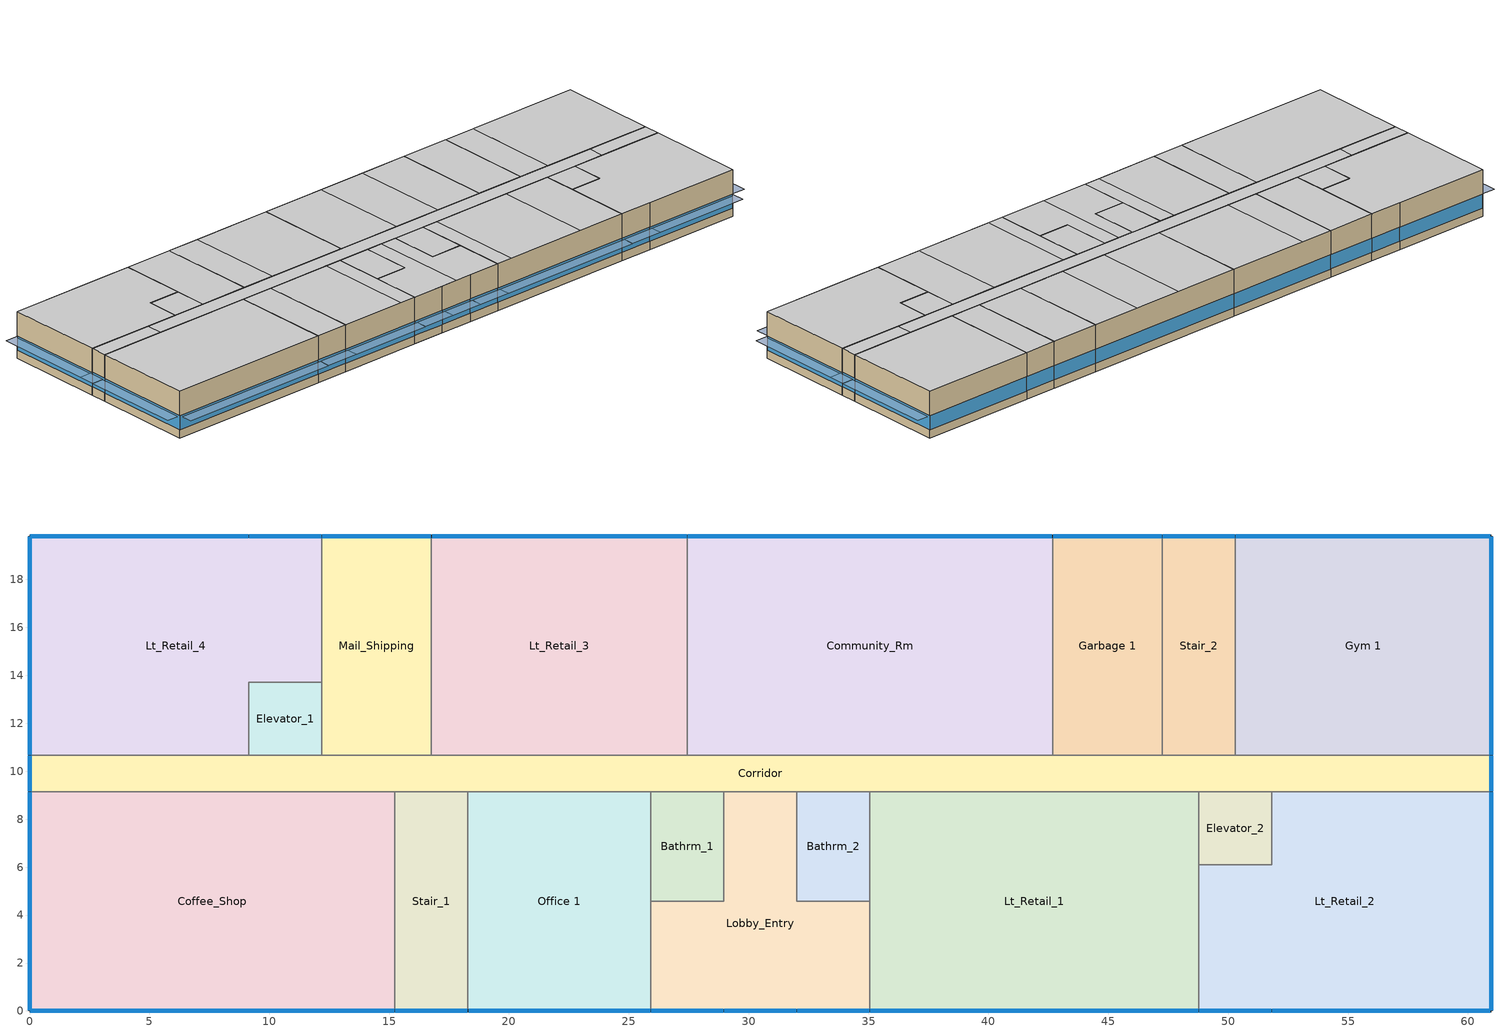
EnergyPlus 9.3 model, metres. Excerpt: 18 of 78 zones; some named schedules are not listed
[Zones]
Bathrm_1
 floor ground (Typical Insulated Carpeted 8in Slab Floor): 28.96,9.14 28.96,4.57 25.91,4.57 25.91,9.14 z0
 wall to Lobby_Entry (Typical Interior Wall): 25.91,4.57 28.96,4.57 28.96,9.14 z0:4.27
 wall to Office 1 (Typical Interior Wall): 25.91,9.14 25.91,4.57 z0:4.27
 wall to Corridor (Typical Interior Wall): 28.96,9.14 25.91,9.14 z0:4.27
 ceiling to 1_Bdrm_2_2 (Typical Interior Ceiling): 28.96,4.57 28.96,9.14 25.91,9.14 25.91,4.57 z4.27
Bathrm_2
 floor ground (Typical Insulated Carpeted 8in Slab Floor): 35.05,9.14 35.05,4.57 32,4.57 32,9.14 z0
 wall to Lt_Retail_1 (Typical Interior Wall): 35.05,4.57 35.05,9.14 z0:4.27
 wall to Lobby_Entry (Typical Interior Wall): 32,9.14 32,4.57 35.05,4.57 z0:4.27
 wall to Corridor (Typical Interior Wall): 35.05,9.14 32,9.14 z0:4.27
 ceiling to 1_Bdrm_3_2 (Typical Interior Ceiling): 35.05,4.57 35.05,9.14 32,9.14 32,4.57 z4.27
Coffee_Shop
 floor ground (Typical Insulated Carpeted 8in Slab Floor): 0,0 0,9.14 15.24,9.14 15.24,0 z0
 wall outside (Typical Insulated Wood Framed Exterior Wall R-34.48): 0,9.14 0,0 15.24,0 z0:4.27
 wall to Stair_1 (Typical Interior Wall): 15.24,0 15.24,9.14 z0:4.27
 wall to Corridor (Typical Interior Wall): 15.24,9.14 3.05,9.14 0,9.14 z0:4.27
 window (U 0.25 SHGC 0.24 Simple Glazing Window U-0.25 SHGC 0.24): 0.03,0 15.21,0 / 0,9.12 0,0.03 z0.76:2.05
 ceiling to 3_Bdrm_2_2 (Typical Interior Ceiling): 0,9.14 0,0 15.24,0 15.24,9.14 z4.27
Community_Rm
 floor ground (Typical Insulated Carpeted 8in Slab Floor): 42.67,19.81 42.67,10.67 27.43,10.67 27.43,19.81 z0
 wall outside (Typical Insulated Wood Framed Exterior Wall R-34.48): 42.67,19.81 27.43,19.81 z0:4.27
 wall to Garbage 1 (Typical Interior Wall): 42.67,10.67 42.67,19.81 z0:4.27
 wall to Corridor (Typical Interior Wall): 27.43,10.67 42.67,10.67 z0:4.27
 wall to Lt_Retail_3 (Typical Interior Wall): 27.43,19.81 27.43,10.67 z0:4.27
 window (U 0.25 SHGC 0.24 Simple Glazing Window U-0.25 SHGC 0.24): 42.65,19.81 27.46,19.81 z0.76:2.05
 ceiling to 0_Bdrm_3_2 (Typical Interior Ceiling): 42.67,10.67 42.67,19.81 38.1,19.81 38.1,10.67 z4.27
 ceiling to 0_Bdrm_4_2 (Typical Interior Ceiling): 38.1,10.67 38.1,19.81 33.53,19.81 33.53,10.67 z4.27
 ceiling to 1_Bdrm_6_2 (Typical Interior Ceiling): 33.53,10.67 33.53,19.81 27.43,19.81 27.43,10.67 z4.27
Corridor
 floor ground (Typical Insulated Carpeted 8in Slab Floor): 0,9.14 0,10.67 60.96,10.67 60.96,9.14 z0
 wall outside (Typical Insulated Wood Framed Exterior Wall R-34.48): 0,10.67 0,9.14 / 60.96,9.14 60.96,10.67 z0:4.27
 wall to Stair_1 (Typical Interior Wall): 15.24,9.14 18.29,9.14 z0:4.27
 wall to Lt_Retail_4 (Typical Interior Wall): 9.14,10.67 3.05,10.67 0,10.67 z0:4.27
 wall to Elevator_1 (Typical Interior Wall): 12.19,10.67 9.14,10.67 z0:4.27
 wall to Mail_Shipping (Typical Interior Wall): 16.76,10.67 12.19,10.67 z0:4.27
 wall to Lt_Retail_3 (Typical Interior Wall): 27.43,10.67 16.76,10.67 z0:4.27
 wall to Lt_Retail_2 (Typical Interior Wall): 51.82,9.14 57.91,9.14 60.96,9.14 z0:4.27
 wall to Garbage 1 (Typical Interior Wall): 47.24,10.67 42.67,10.67 z0:4.27
 wall to Stair_2 (Typical Interior Wall): 50.29,10.67 47.24,10.67 z0:4.27
 wall to Gym 1 (Typical Interior Wall): 60.96,10.67 57.91,10.67 50.29,10.67 z0:4.27
 wall to Elevator_2 (Typical Interior Wall): 48.77,9.14 51.82,9.14 z0:4.27
 wall to Lt_Retail_1 (Typical Interior Wall): 35.05,9.14 44.2,9.14 48.77,9.14 z0:4.27
 wall to Lobby_Entry (Typical Interior Wall): 28.96,9.14 32,9.14 z0:4.27
 wall to Office 1 (Typical Interior Wall): 18.29,9.14 25.91,9.14 z0:4.27
 window (U 0.25 SHGC 0.24 Simple Glazing Window U-0.25 SHGC 0.24): 0,10.64 0,9.17 / 60.96,9.17 60.96,10.64 z0.76:2.09
 ceiling to 2_Bdrm_2_2 (Typical Interior Ceiling): 6.1,9.14 6.1,10.67 0,10.67 0,9.14 z4.27
 ceiling to 2_Bdrm_3_2 (Typical Interior Ceiling): 60.96,9.14 60.96,10.67 54.86,10.67 54.86,9.14 z4.27
 ceiling to Corridor_2 (Typical Interior Ceiling): 54.86,9.14 54.86,10.67 6.1,10.67 6.1,9.14 z4.27
Elevator_1
 floor ground (Typical Insulated Carpeted 8in Slab Floor): 9.14,10.67 9.14,13.72 12.19,13.72 12.19,10.67 z0
 wall to Lt_Retail_4 (Typical Interior Wall): 12.19,13.72 9.14,13.72 9.14,10.67 z0:4.27
 wall to Mail_Shipping (Typical Interior Wall): 12.19,10.67 12.19,13.72 z0:4.27
 ceiling to Elevator_1_2 (Typical Interior Ceiling): 12.19,10.67 12.19,13.72 9.14,13.72 9.14,10.67 z4.27
Elevator_2
 floor ground (Typical Insulated Carpeted 8in Slab Floor): 48.77,6.1 48.77,9.14 51.82,9.14 51.82,6.1 z0
 wall to Lt_Retail_1 (Typical Interior Wall): 48.77,9.14 48.77,6.1 z0:4.27
 wall to Lt_Retail_2 (Typical Interior Wall): 48.77,6.1 51.82,6.1 51.82,9.14 z0:4.27
 ceiling to Elevator_2_2 (Typical Interior Ceiling): 51.82,6.1 51.82,9.14 48.77,9.14 48.77,6.1 z4.27
Garbage 1
 floor ground (Typical Insulated Carpeted 8in Slab Floor): 47.24,19.81 47.24,10.67 42.67,10.67 42.67,19.81 z0
 wall outside (Typical Insulated Wood Framed Exterior Wall R-34.48): 47.24,19.81 42.67,19.81 z0:4.27
 wall to Stair_2 (Typical Interior Wall): 47.24,10.67 47.24,19.81 z0:4.27
 window (U 0.25 SHGC 0.24 Simple Glazing Window U-0.25 SHGC 0.24): 47.22,19.81 42.7,19.81 z0.76:2.06
 ceiling to 0_Bdrm_2_2 (Typical Interior Ceiling): 42.67,19.81 42.67,10.67 47.24,10.67 47.24,19.81 z4.27
Gym 1
 floor ground (Typical Insulated Carpeted 8in Slab Floor): 50.29,10.67 50.29,19.81 60.96,19.81 60.96,10.67 z0
 wall outside (Typical Insulated Wood Framed Exterior Wall R-34.48): 60.96,10.67 60.96,19.81 50.29,19.81 z0:4.27
 wall to Stair_2 (Typical Interior Wall): 50.29,19.81 50.29,10.67 z0:4.27
 window (U 0.25 SHGC 0.24 Simple Glazing Window U-0.25 SHGC 0.24): 60.93,19.81 50.32,19.81 / 60.96,10.69 60.96,19.79 z0.76:2.05
 ceiling to 2_Bdrm_3_2 (Typical Interior Ceiling): 50.29,19.81 50.29,10.67 60.96,10.67 60.96,19.81 z4.27
Lobby_Entry
 floor ground (Typical Insulated Carpeted 8in Slab Floor): 25.91,0 25.91,4.57 28.96,4.57 28.96,9.14 32,9.14 32,4.57 35.05,4.57 35.05,0 z0
 wall outside (Typical Insulated Wood Framed Exterior Wall R-34.48): 25.91,0 28.96,0 32,0 35.05,0 z0:4.27
 wall to Office 1 (Typical Interior Wall): 25.91,4.57 25.91,0 z0:4.27
 wall to Lt_Retail_1 (Typical Interior Wall): 35.05,0 35.05,4.57 z0:4.27
 window (U 0.25 SHGC 0.24 Simple Glazing Window U-0.25 SHGC 0.24): 28.98,0 31.98,0 / 25.93,0 28.93,0 / 32.03,0 35.03,0 z0.76:2.06
 ceiling to 1_Bdrm_3_2 (Typical Interior Ceiling): 35.05,0 35.05,4.57 32,4.57 32,9.14 30.48,9.14 30.48,0 z4.27
 ceiling to 1_Bdrm_2_2 (Typical Interior Ceiling): 30.48,0 30.48,9.14 28.96,9.14 28.96,4.57 25.91,4.57 25.91,0 z4.27
Lt_Retail_1
 floor ground (Typical Insulated Carpeted 8in Slab Floor): 35.05,0 35.05,9.14 48.77,9.14 48.77,0 z0
 wall outside (Typical Insulated Wood Framed Exterior Wall R-34.48): 35.05,0 48.77,0 z0:4.27
 wall to Lt_Retail_2 (Typical Interior Wall): 48.77,0 48.77,6.1 z0:4.27
 window (U 0.25 SHGC 0.24 Simple Glazing Window U-0.25 SHGC 0.24): 35.08,0 48.74,0 z0.76:2.05
 ceiling to 1_Bdrm_3_2 (Typical Interior Ceiling): 36.58,0 36.58,9.14 35.05,9.14 35.05,0 z4.27
 ceiling to 1_Bdrm_7_2 (Typical Interior Ceiling): 44.2,0 44.2,9.14 36.58,9.14 36.58,0 z4.27
 ceiling to 0_Bdrm_1_2 (Typical Interior Ceiling): 48.77,0 48.77,9.14 44.2,9.14 44.2,0 z4.27
Lt_Retail_2
 floor ground (Typical Insulated Carpeted 8in Slab Floor): 48.77,0 48.77,6.1 51.82,6.1 51.82,9.14 60.96,9.14 60.96,0 z0
 wall outside (Typical Insulated Wood Framed Exterior Wall R-34.48): 48.77,0 51.82,0 60.96,0 60.96,9.14 z0:4.27
 window (U 0.25 SHGC 0.24 Simple Glazing Window U-0.25 SHGC 0.24): 48.79,0 51.79,0 z0.76:2.06; 60.96,0.03 60.96,9.12 / 51.84,0 60.93,0 z0.76:2.05
 ceiling to 2_Bdrm_1_2 (Typical Interior Ceiling): 51.82,9.14 51.82,6.1 48.77,6.1 48.77,0 60.96,0 60.96,9.14 z4.27
Lt_Retail_3
 floor ground (Typical Insulated Carpeted 8in Slab Floor): 16.76,10.67 16.76,19.81 27.43,19.81 27.43,10.67 z0
 wall outside (Typical Insulated Wood Framed Exterior Wall R-34.48): 27.43,19.81 16.76,19.81 z0:4.27
 wall to Mail_Shipping (Typical Interior Wall): 16.76,19.81 16.76,10.67 z0:4.27
 window (U 0.25 SHGC 0.24 Simple Glazing Window U-0.25 SHGC 0.24): 27.41,19.81 16.79,19.81 z0.76:2.05
 ceiling to 1_Bdrm_4_2 (Typical Interior Ceiling): 19.81,10.67 19.81,19.81 16.76,19.81 16.76,10.67 z4.27
 ceiling to 1_Bdrm_5_2 (Typical Interior Ceiling): 27.43,10.67 27.43,19.81 19.81,19.81 19.81,10.67 z4.27
Lt_Retail_4
 floor ground (Typical Insulated Carpeted 8in Slab Floor): 0,10.67 0,19.81 12.19,19.81 12.19,13.72 9.14,13.72 9.14,10.67 z0
 wall outside (Typical Insulated Wood Framed Exterior Wall R-34.48): 12.19,19.81 9.14,19.81 0,19.81 0,10.67 z0:4.27
 wall to Mail_Shipping (Typical Interior Wall): 12.19,13.72 12.19,19.81 z0:4.27
 window (U 0.25 SHGC 0.24 Simple Glazing Window U-0.25 SHGC 0.24): 12.17,19.81 9.17,19.81 z0.76:2.06; 0,19.79 0,10.69 / 9.12,19.81 0.03,19.81 z0.76:2.05
 ceiling to 2_Bdrm_2_2 (Typical Interior Ceiling): 0,19.81 0,10.67 9.14,10.67 9.14,13.72 12.19,13.72 12.19,19.81 z4.27
Mail_Shipping
 floor ground (Typical Insulated Carpeted 8in Slab Floor): 12.19,10.67 12.19,19.81 16.76,19.81 16.76,10.67 z0
 wall outside (Typical Insulated Wood Framed Exterior Wall R-34.48): 16.76,19.81 12.19,19.81 z0:4.27
 window (U 0.25 SHGC 0.24 Simple Glazing Window U-0.25 SHGC 0.24): 16.74,19.81 12.22,19.81 z0.76:2.06
 ceiling to 1_Bdrm_4_2 (Typical Interior Ceiling): 12.19,19.81 12.19,10.67 16.76,10.67 16.76,19.81 z4.27
Office 1
 floor ground (Typical Insulated Carpeted 8in Slab Floor): 18.29,0 18.29,9.14 25.91,9.14 25.91,0 z0
 wall outside (Typical Insulated Wood Framed Exterior Wall R-34.48): 18.29,0 25.91,0 z0:4.27
 wall to Stair_1 (Typical Interior Wall): 18.29,9.14 18.29,0 z0:4.27
 window (U 0.25 SHGC 0.24 Simple Glazing Window U-0.25 SHGC 0.24): 18.31,0 25.88,0 z0.76:2.05
 ceiling to 1_Bdrm_1_2 (Typical Interior Ceiling): 24.38,0 24.38,9.14 18.29,9.14 18.29,0 z4.27
 ceiling to 1_Bdrm_2_2 (Typical Interior Ceiling): 25.91,0 25.91,9.14 24.38,9.14 24.38,0 z4.27
Stair_1
 floor ground (Typical Insulated Carpeted 8in Slab Floor): 18.29,9.14 18.29,0 15.24,0 15.24,9.14 z0
 wall outside (Typical Insulated Wood Framed Exterior Wall R-34.48): 15.24,0 18.29,0 z0:4.27
 window (U 0.25 SHGC 0.24 Simple Glazing Window U-0.25 SHGC 0.24): 15.27,0 18.26,0 z0.76:2.06
 ceiling to Stairwell_2_2 (Typical Interior Ceiling): 15.24,9.14 15.24,0 18.29,0 18.29,9.14 z4.27
Stair_2
 floor ground (Typical Insulated Carpeted 8in Slab Floor): 50.29,19.81 50.29,10.67 47.24,10.67 47.24,19.81 z0
 wall outside (Typical Insulated Wood Framed Exterior Wall R-34.48): 50.29,19.81 47.24,19.81 z0:4.27
 window (U 0.25 SHGC 0.24 Simple Glazing Window U-0.25 SHGC 0.24): 50.27,19.81 47.27,19.81 z0.76:2.06
 ceiling to Stairwell_1_2 (Typical Interior Ceiling): 47.24,19.81 47.24,10.67 50.29,10.67 50.29,19.81 z4.27
shading: 15.21,0 0.03,0 0.03,-1.28 15.21,-1.28 z2.05; 0,0.03 0,9.12 -1.29,9.12 -1.29,0.03 z2.05; 60.96,10.64 60.96,9.17 62.28,9.17 62.28,10.64 z2.09; 0,9.17 0,10.64 -1.32,10.64 -1.32,9.17 z2.09; 60.96,19.79 60.96,10.69 62.25,10.69 62.25,19.79 z2.05; 31.98,0 28.98,0 28.98,-1.3 31.98,-1.3 z2.06; 28.93,0 25.93,0 25.93,-1.3 28.93,-1.3 z2.06; 35.03,0 32.03,0 32.03,-1.3 35.03,-1.3 z2.06; 48.74,0 35.08,0 35.08,-1.28 48.74,-1.28 z2.05; 51.79,0 48.79,0 48.79,-1.3 51.79,-1.3 z2.06; 60.96,9.12 60.96,0.03 62.25,0.03 62.25,9.12 z2.05; 60.93,0 51.84,0 51.84,-1.29 60.93,-1.29 z2.05; 0,10.69 0,19.79 -1.29,19.79 -1.29,10.69 z2.05; 25.88,0 18.31,0 18.31,-1.29 25.88,-1.29 z2.05; 18.26,0 15.27,0 15.27,-1.3 18.26,-1.3 z2.06
[Building]
Building 1: Terrain=City
[Site:Location]
Los Angeles Intl Arpt_CA_USA: Latitude {deg}=33.93; Longitude {deg}=-118.4; Time Zone {hr}=-8; Elevation {m}=30
[Site:GroundTemperature:BuildingSurface]
20.67, 20.66, 20.63, 20.67, 20.7, 22.85, 23.24, 23.33, 23.34, 21.19, 20.85, 20.74
[Site:WaterMainsTemperature]
Calculation Method=Correlation; Annual Average Outdoor Air Temperature {C}=16.8167; Maximum Difference In Monthly Average Outdoor Air Temperatures {deltaC}=6.3
[SizingPeriod:DesignDay] Day of Month=21; Dry-Bulb Temperature Range Modifier Type=DefaultMultipliers; Humidity Condition Type=Wetbulb; Barometric Pressure {Pa}=100965; Rain Indicator=No; Snow Indicator=No; Daylight Saving Time Indicator=No
Name | Month | Day Type | Maximum Dry-Bulb Temperature {C} | Daily Dry-Bulb Temperature Range {deltaC} | Wetbulb or DewPoint at Maximum Dry-Bulb {C} | Wind Speed {m/s} | Wind Direction {deg} | Solar Model Indicator | ASHRAE Clear Sky Optical Depth for Beam Irradiance (taub) | ASHRAE Clear Sky Optical Depth for Diffuse Irradiance (taud) | Sky Clearness
Los Angeles Intl Arpt Ann Clg .4% Condns DB=>MWB 1 | 8 | SummerDesignDay | 28.7 | 6 | 17.9 | 4.1 | 250 | ASHRAETau | 0.44 | 2.108
Los Angeles Intl Arpt Ann Clg .4% Condns WB=>MDB 1 | 8 | SummerDesignDay | 25.6 | 6 | 21.2 | 4.1 | 250 | ASHRAETau | 0.44 | 2.108
Los Angeles Intl Arpt Ann Htg 99.6% Condns DB 1 | 1 | WinterDesignDay | 6.9 | 0 | 6.9 | 2.4 | 90 | ASHRAEClearSky |  |  | 0
[Material] Thermal Absorptance=0.9
Name | Roughness | Thickness {m} | Conductivity {W/m-K} | Density {kg/m3} | Specific Heat {J/kg-K} | Solar Absorptance | Visible Absorptance
100mm Normalweight concrete floor | MediumRough | 0.1016 | 2.31045 | 2322 | 832.557 | 0 | 0
25mm Stucco | Smooth | 0.0254 | 0.72 | 1856 | 840 | 0.7 | 0.7
5/8 in. Gypsum Board | MediumSmooth | 0.0159 | 0.16 | 800 | 1090 | 0.7 | 0.7
8 in. Normalweight Concrete Floor | MediumRough | 0.2032 | 2.31 | 2322 | 832 | 0.7 | 0.7
G01 13mm gypsum board | Smooth | 0.0127 | 0.160031 | 800.001 | 1090.73 | 0.7 | 0.5
[Material:NoMass] Roughness=Smooth; Thermal Absorptance=0.9; Solar Absorptance=0.7
Name | Thermal Resistance {m2-K/W} | Visible Absorptance
CP02 CARPET PAD; Typical Carpet Pad | 0.21648 | 0.8
Typical Insulation R-32.3 | 5.68904 | 0.7
[WindowMaterial:SimpleGlazingSystem]
U 0.25 SHGC 0.24 Simple Glazing U-0.32 SHGC 0.24: U-Factor {W/m2-K}=1.80262; Solar Heat Gain Coefficient=0.24; Visible Transmittance=0.264
[Construction]
Typical Insulated Carpeted 8in Slab Floor: 8 in. Normalweight Concrete Floor, Typical Carpet Pad
Typical Insulated Wood Framed Exterior Wall R-34.48: 25mm Stucco, 5/8 in. Gypsum Board, Typical Insulation R-32.3, 5/8 in. Gypsum Board
Typical Interior Ceiling: CP02 CARPET PAD, 100mm Normalweight concrete floor
Typical Interior Wall: G01 13mm gypsum board, G01 13mm gypsum board
U 0.25 SHGC 0.24 Simple Glazing Window U-0.25 SHGC 0.24: U 0.25 SHGC 0.24 Simple Glazing U-0.32 SHGC 0.24
[Zone]
Bathrm_1; Bathrm_2; Coffee_Shop; Community_Rm; Corridor; Elevator_1; Elevator_2; Garbage 1; Gym 1; Lobby_Entry; Lt_Retail_1; Lt_Retail_2; Lt_Retail_3; Lt_Retail_4; Mail_Shipping; Office 1; Stair_1; Stair_2
[ZoneInfiltration:DesignFlowRate] Schedule=Always On Discrete; Design Flow Rate Calculation Method=Flow/ExteriorArea; Flow per Exterior Surface Area {m3/s-m2}=0.000284787; Constant Term Coefficient=0; Temperature Term Coefficient=0; Velocity Term Coefficient=0.224; Velocity Squared Term Coefficient=0
Name | Zone or ZoneList
Coffee_Shop Infiltration | Coffee_Shop
Community_Rm Infiltration | Community_Rm
Corridor Infiltration | Corridor
Garbage 1 Infiltration | Garbage 1
Gym 1 Infiltration | Gym 1
Lobby_Entry Infiltration | Lobby_Entry
Lt_Retail_1 Infiltration | Lt_Retail_1
Lt_Retail_2 Infiltration | Lt_Retail_2
Lt_Retail_3 Infiltration | Lt_Retail_3
Lt_Retail_4 Infiltration | Lt_Retail_4
Mail_Shipping Infiltration | Mail_Shipping
Office 1 Infiltration | Office 1
Stair_1 Infiltration | Stair_1
Stair_2 Infiltration | Stair_2
[ZoneControl:Thermostat]
Name | Zone or ZoneList | Control Type Schedule | Control 1
Bathrm_1 Thermostat | Bathrm_1 | Bathrm_1 Thermostat Schedule | bathroom -  Thermostat
Bathrm_2 Thermostat | Bathrm_2 | Bathrm_2 Thermostat Schedule | bathroom -  Thermostat 1
Coffee_Shop Thermostat | Coffee_Shop | Coffee_Shop Thermostat Schedule | coffee -  Thermostat
Community_Rm Thermostat | Community_Rm | Community_Rm Thermostat Schedule | community -  Thermostat
Corridor Thermostat | Corridor | Corridor Thermostat Schedule | corridor 5 -  Thermostat 2
Garbage 1 Thermostat | Garbage 1 | Garbage 1 Thermostat Schedule | garbage 2 -  Thermostat
Gym 1 Thermostat | Gym 1 | Gym 1 Thermostat Schedule | gym 2 -  Thermostat
Lobby_Entry Thermostat | Lobby_Entry | Lobby_Entry Thermostat Schedule | lobby -  Thermostat
Lt_Retail_1 Thermostat | Lt_Retail_1 | Lt_Retail_1 Thermostat Schedule | retail -  Thermostat
Lt_Retail_2 Thermostat | Lt_Retail_2 | Lt_Retail_2 Thermostat Schedule | retail -  Thermostat 1
Lt_Retail_3 Thermostat | Lt_Retail_3 | Lt_Retail_3 Thermostat Schedule | retail -  Thermostat 2
Lt_Retail_4 Thermostat | Lt_Retail_4 | Lt_Retail_4 Thermostat Schedule | retail -  Thermostat 3
Mail_Shipping Thermostat | Mail_Shipping | Mail_Shipping Thermostat Schedule | mail -  Thermostat
Office 1 Thermostat | Office 1 | Office 1 Thermostat Schedule | office 2 -  Thermostat
Stair_1 Thermostat | Stair_1 | Stair_1 Thermostat Schedule | stair -  Thermostat 2
Stair_2 Thermostat | Stair_2 | Stair_2 Thermostat Schedule | stair -  Thermostat 3
[ThermostatSetpoint:DualSetpoint]
Name | Heating Setpoint Temperature Schedule | Cooling Setpoint Temperature Schedule
bathroom -  Thermostat; bathroom -  Thermostat 1; community -  Thermostat; gym 2 -  Thermostat | HotelSmall CommonArea_HtgSP_Sch | HotelSmall CommonArea_ClgSP_Sch
coffee -  Thermostat | RestaurantFastFood HTGSETP_SCH_NO_OPTIMUM | RestaurantFastFood CLGSETP_SCH_NO_OPTIMUM
corridor 5 -  Thermostat 2 | ZE_AEDG_Multifamily_Corridor_HtgSetp_Sch | ZE_AEDG_Multifamily_Corridor_ClgSetp_Sch
garbage 2 -  Thermostat; mail -  Thermostat; stair -  Thermostat 2; stair -  Thermostat 3 | HotelSmall SemiHeated_HtgSP_Sch | SmallHotel UnitHeater ClgSP Sch
lobby -  Thermostat | RetailStandalone HTGSETP_SCH_NO_OPTIMUM | RetailStandalone FRONT_ENTRY_COOLING
retail -  Thermostat; retail -  Thermostat 1; retail -  Thermostat 2; retail -  Thermostat 3 | RetailStandalone HTGSETP_SCH_YES_OPTIMUM | RetailStandalone CLGSETP_SCH_YES_OPTIMUM
office 2 -  Thermostat | ApartmentMidRise HTGSETP_OFF_SCH_NO_OPTIMUM | ApartmentMidRise CLGSETP_OFF_SCH_NO_OPTIMUM
[DesignSpecification:OutdoorAir] Outdoor Air Method=Sum; Outdoor Air Flow per Zone {m3/s}=0; Outdoor Air Flow Air Changes per Hour {1/hr}=0
Name | Outdoor Air Flow per Person {m3/s-person} | Outdoor Air Flow per Zone Floor Area {m3/s-m2}
bathroom Ventilation; stair Ventilation | 0 | 0.0003048
coffee Ventilation | 0.00353961 | 0.0009144
community Ventilation | 0.00235974 | 0.0003048
corridor 5 Ventilation | 0 | 0
garbage 2 Ventilation; mail Ventilation | 0 | 0.0006096
gym 2 Ventilation | 0.00943895 | 0.0003048
lobby Ventilation; retail Ventilation | 0.00353961 | 0.0006096
office 2 Ventilation | 0 | 0.0004318
[Zone equipment]
Bathrm_1: Bathrm_1 ILAS
Bathrm_2: Bathrm_2 ILAS
Coffee_Shop: Coffee_Shop ILAS
Community_Rm: Community_Rm ILAS
Corridor: Corridor ILAS
Garbage 1: Garbage 1 ILAS
Gym 1: Gym 1 ILAS
Lobby_Entry: Lobby_Entry ILAS
Lt_Retail_1: Lt_Retail_1 ILAS
Lt_Retail_2: Lt_Retail_2 ILAS
Lt_Retail_3: Lt_Retail_3 ILAS
Lt_Retail_4: Lt_Retail_4 ILAS
Mail_Shipping: Mail_Shipping ILAS
Office 1: Office 1 ILAS
Stair_1: Stair_1 ILAS
Stair_2: Stair_2 ILAS
[Sizing:Zone] Zone Cooling Design Supply Air Temperature Input Method=SupplyAirTemperature; Zone Cooling Design Supply Air Temperature {C}=14; Zone Cooling Design Supply Air Temperature Difference {deltaC}=11.11; Zone Heating Design Supply Air Temperature Input Method=SupplyAirTemperature; Zone Heating Design Supply Air Temperature {C}=40; Zone Heating Design Supply Air Temperature Difference {deltaC}=11.11; Zone Cooling Design Supply Air Humidity Ratio {kgWater/kgDryAir}=0.0085; Zone Heating Design Supply Air Humidity Ratio {kgWater/kgDryAir}=0.008; Cooling Design Air Flow Method=DesignDay; Cooling Design Air Flow Rate {m3/s}=0; Cooling Minimum Air Flow per Zone Floor Area {m3/s-m2}=0.000762; Cooling Minimum Air Flow {m3/s}=0; Cooling Minimum Air Flow Fraction=0; Heating Design Air Flow Method=DesignDay; Heating Design Air Flow Rate {m3/s}=0; Heating Maximum Air Flow per Zone Floor Area {m3/s-m2}=0.002032; Heating Maximum Air Flow {m3/s}=0.141576; Heating Maximum Air Flow Fraction=0.3
Name | Design Specification Outdoor Air Object | Account for Dedicated Outdoor Air System | Dedicated Outdoor Air System Control Strategy | Dedicated Outdoor Air Low Setpoint Temperature for Design {C} | Dedicated Outdoor Air High Setpoint Temperature for Design {C}
Bathrm_1; Bathrm_2 | bathroom Ventilation | Yes | NeutralSupplyAir | 16.4444 | 26.5556
Coffee_Shop | coffee Ventilation | Yes | NeutralSupplyAir | 16.4444 | 26.5556
Community_Rm | community Ventilation | Yes | NeutralSupplyAir | 16.4444 | 26.5556
Corridor | corridor 5 Ventilation | No
Garbage 1 | garbage 2 Ventilation | No
Gym 1 | gym 2 Ventilation | Yes | NeutralSupplyAir | 16.4444 | 26.5556
Lobby_Entry | lobby Ventilation | No
Lt_Retail_1; Lt_Retail_2; Lt_Retail_3; Lt_Retail_4 | retail Ventilation | Yes | NeutralSupplyAir | 16.4444 | 26.5556
Mail_Shipping | mail Ventilation | No
Office 1 | office 2 Ventilation | Yes | NeutralSupplyAir | 16.4444 | 26.5556
Stair_1; Stair_2 | stair Ventilation | No
[Daylighting:Controls] Lighting Control Type=Stepped; Minimum Input Power Fraction for Continuous or ContinuousOff Dimming Control=0.3; Minimum Light Output Fraction for Continuous or ContinuousOff Dimming Control=0.2; Number of Stepped Control Steps=3; Probability Lighting will be Reset When Needed in Manual Stepped Control=1; Glare Calculation Azimuth Angle of View Direction Clockwise from Zone y-Axis {deg}=0; Maximum Allowable Discomfort Glare Index=22
Name | Zone | Glare Calculation Daylighting Reference Point | Daylighting Reference Point Name 1 | Fraction of Zone Controlled by Reference Point 1 | Illuminance Setpoint at Reference Point 1 {lux} | Daylighting Reference Point Name 2 | Fraction of Zone Controlled by Reference Point 2 | Illuminance Setpoint at Reference Point 2 {lux}
Coffee_Shop DaylightingControls | Coffee_Shop | Coffee_Shop Daylt Sensor 1 | Coffee_Shop Daylt Sensor 1 | 0.328 | 300 | Coffee_Shop Daylt Sensor 2 | 0.268 | 300
Lt_Retail_1 DaylightingControls | Lt_Retail_1 | Lt_Retail_1 Daylt Sensor 1 | Lt_Retail_1 Daylt Sensor 1 | 0.224 | 550 | Lt_Retail_1 Daylt Sensor 2 | 0.224 | 550
Lt_Retail_2 DaylightingControls | Lt_Retail_2 | Lt_Retail_2 Daylt Sensor 1 | Lt_Retail_2 Daylt Sensor 1 | 0.387 | 550 | Lt_Retail_2 Daylt Sensor 2 | 0.305 | 550
Lt_Retail_4 DaylightingControls | Lt_Retail_4 | Lt_Retail_4 Daylt Sensor 1 | Lt_Retail_4 Daylt Sensor 1 | 0.387 | 550 | Lt_Retail_4 Daylt Sensor 2 | 0.305 | 550
[Exterior:Lights] Control Option=AstronomicalClock
Name | Schedule | Design Level {W}
Building Facades | Schedule Ruleset 2 | 371
Drive Through Windows | Schedule Ruleset 3 | 60
Entry Canopies | Schedule Ruleset 3 | 288
Main Entries | Schedule Ruleset 3 | 168
Other Doors | Schedule Ruleset 3 | 548.0916
Parking Areas and Drives | Schedule Ruleset 3 | 0
[Schedule:Day:Interval]
HotelSmall CommonArea_HtgSP_Sch Default; HotelSmall CommonArea_HtgSP_Sch Summer Design Day; HotelSmall CommonArea_HtgSP_Sch Winter Design Day: No, 24:00, 21.111
HotelSmall CommonArea_ClgSP_Sch Default; HotelSmall CommonArea_ClgSP_Sch Summer Design Day; HotelSmall CommonArea_ClgSP_Sch Winter Design Day: No, 24:00, 23.889
RestaurantFastFood HTGSETP_SCH_NO_OPTIMUM Default|Sat|Wkdy Day; RestaurantFastFood HTGSETP_SCH_NO_OPTIMUM Default: No, 03:00, 15.56, 24:00, 21.11
RestaurantFastFood HTGSETP_SCH_NO_OPTIMUM Summer Design Day; RetailStandalone HTGSETP_SCH_NO_OPTIMUM Summer Design Day; RetailStandalone HTGSETP_SCH_YES_OPTIMUM Summer Design Day: No, 24:00, 15.56
RestaurantFastFood HTGSETP_SCH_NO_OPTIMUM Winter Design Day: No, 05:00, 15.56, 06:00, 18.33, 24:00, 21.11
RestaurantFastFood CLGSETP_SCH_NO_OPTIMUM Default|Sat|Wkdy Day; RestaurantFastFood CLGSETP_SCH_NO_OPTIMUM Default: No, 03:00, 30, 24:00, 23.89
RestaurantFastFood CLGSETP_SCH_NO_OPTIMUM Summer Design Day: No, 05:00, 30, 06:00, 26.67, 24:00, 23.89
RestaurantFastFood CLGSETP_SCH_NO_OPTIMUM Winter Design Day: No, 24:00, 30
ZE_AEDG_Multifamily_Corridor_HtgSetp_Sch Default; ZE_AEDG_Multifamily_Corridor_HtgSetp_Sch Summer Design Day; ZE_AEDG_Multifamily_Corridor_HtgSetp_Sch Winter Design Day: No, 24:00, 1.66
ZE_AEDG_Multifamily_Corridor_ClgSetp_Sch Default; ZE_AEDG_Multifamily_Corridor_ClgSetp_Sch Summer Design Day; ZE_AEDG_Multifamily_Corridor_ClgSetp_Sch Winter Design Day: No, 24:00, 35
HotelSmall SemiHeated_HtgSP_Sch Default; HotelSmall SemiHeated_HtgSP_Sch Summer Design Day; HotelSmall SemiHeated_HtgSP_Sch Winter Design Day: No, 24:00, 7.2
SmallHotel UnitHeater ClgSP Sch Default; SmallHotel UnitHeater ClgSP Sch Summer Design Day; SmallHotel UnitHeater ClgSP Sch Winter Design Day: No, 24:00, 40
RetailStandalone HTGSETP_SCH_NO_OPTIMUM Wkdy Day: No, 05:00, 15.56, 21:00, 21.11, 24:00, 15.56
RetailStandalone HTGSETP_SCH_NO_OPTIMUM Sat Day: No, 05:00, 15.56, 22:00, 21.11, 24:00, 15.56
RetailStandalone HTGSETP_SCH_NO_OPTIMUM Default: No, 07:00, 15.56, 19:00, 21.11, 24:00, 15.56
RetailStandalone HTGSETP_SCH_NO_OPTIMUM Winter Design Day; RetailStandalone HTGSETP_SCH_YES_OPTIMUM Winter Design Day: No, 06:00, 15.56, 07:00, 18.33, 21:00, 21.11, 24:00, 15.56
RetailStandalone FRONT_ENTRY_COOLING Default; RetailStandalone FRONT_ENTRY_COOLING Summer Design Day; RetailStandalone FRONT_ENTRY_COOLING Winter Design Day: No, 24:00, 100
RetailStandalone HTGSETP_SCH_YES_OPTIMUM Wkdy Day: No, 05:00, 15.56, 06:00, 17.8, 07:00, 20, 21:00, 21.11, 24:00, 15.56
RetailStandalone HTGSETP_SCH_YES_OPTIMUM Sat Day: No, 05:00, 15.56, 06:00, 17.8, 07:00, 20, 22:00, 21.11, 24:00, 15.56
RetailStandalone HTGSETP_SCH_YES_OPTIMUM Default: No, 07:00, 15.56, 08:00, 17.8, 09:00, 20, 19:00, 21.11, 24:00, 15.56
RetailStandalone CLGSETP_SCH_YES_OPTIMUM Wkdy Day: No, 05:00, 29.44, 06:00, 27.8, 07:00, 25.6, 21:00, 23.89, 24:00, 29.44
RetailStandalone CLGSETP_SCH_YES_OPTIMUM Sat Day: No, 05:00, 29.44, 06:00, 27.8, 07:00, 25.6, 22:00, 23.89, 24:00, 29.44
RetailStandalone CLGSETP_SCH_YES_OPTIMUM Default: No, 07:00, 29.44, 08:00, 27.8, 09:00, 25.6, 19:00, 23.89, 24:00, 29.44
RetailStandalone CLGSETP_SCH_YES_OPTIMUM Summer Design Day: No, 06:00, 29.44, 07:00, 26.67, 21:00, 23.89, 24:00, 29.44
RetailStandalone CLGSETP_SCH_YES_OPTIMUM Winter Design Day: No, 24:00, 29.44
ApartmentMidRise HTGSETP_OFF_SCH_NO_OPTIMUM Wkdy Day: No, 07:00, 15.6, 17:00, 21.1, 18:00, 18.3, 24:00, 15.6
ApartmentMidRise HTGSETP_OFF_SCH_NO_OPTIMUM Default: No, 24:00, 15.6
Schedule Day 443: No, 06:00, 0, 24:00, 1
Schedule Day 444: No, 06:00, 0.7, 24:00, 1
[Schedule:Week:Daily]
HotelSmall CommonArea_HtgSP_Sch Week Rule - Jan1-Dec31: HotelSmall CommonArea_HtgSP_Sch Default, HotelSmall CommonArea_HtgSP_Sch Default, HotelSmall CommonArea_HtgSP_Sch Default, HotelSmall CommonArea_HtgSP_Sch Default, HotelSmall CommonArea_HtgSP_Sch Default, HotelSmall CommonArea_HtgSP_Sch Default, HotelSmall CommonArea_HtgSP_Sch Default, HotelSmall CommonArea_HtgSP_Sch Default, HotelSmall CommonArea_HtgSP_Sch Summer Design Day, HotelSmall CommonArea_HtgSP_Sch Winter Design Day, HotelSmall CommonArea_HtgSP_Sch Default, HotelSmall CommonArea_HtgSP_Sch Default
HotelSmall CommonArea_ClgSP_Sch Week Rule - Jan1-Dec31: HotelSmall CommonArea_ClgSP_Sch Default, HotelSmall CommonArea_ClgSP_Sch Default, HotelSmall CommonArea_ClgSP_Sch Default, HotelSmall CommonArea_ClgSP_Sch Default, HotelSmall CommonArea_ClgSP_Sch Default, HotelSmall CommonArea_ClgSP_Sch Default, HotelSmall CommonArea_ClgSP_Sch Default, HotelSmall CommonArea_ClgSP_Sch Default, HotelSmall CommonArea_ClgSP_Sch Summer Design Day, HotelSmall CommonArea_ClgSP_Sch Winter Design Day, HotelSmall CommonArea_ClgSP_Sch Default, HotelSmall CommonArea_ClgSP_Sch Default
RestaurantFastFood HTGSETP_SCH_NO_OPTIMUM Week Rule - Jan1-Jan5: RestaurantFastFood HTGSETP_SCH_NO_OPTIMUM Default|Sat|Wkdy Day, RestaurantFastFood HTGSETP_SCH_NO_OPTIMUM Default|Sat|Wkdy Day, RestaurantFastFood HTGSETP_SCH_NO_OPTIMUM Default|Sat|Wkdy Day, RestaurantFastFood HTGSETP_SCH_NO_OPTIMUM Default|Sat|Wkdy Day, RestaurantFastFood HTGSETP_SCH_NO_OPTIMUM Default|Sat|Wkdy Day, RestaurantFastFood HTGSETP_SCH_NO_OPTIMUM Default|Sat|Wkdy Day, RestaurantFastFood HTGSETP_SCH_NO_OPTIMUM Default|Sat|Wkdy Day, RestaurantFastFood HTGSETP_SCH_NO_OPTIMUM Default, RestaurantFastFood HTGSETP_SCH_NO_OPTIMUM Summer Design Day, RestaurantFastFood HTGSETP_SCH_NO_OPTIMUM Winter Design Day, RestaurantFastFood HTGSETP_SCH_NO_OPTIMUM Default, RestaurantFastFood HTGSETP_SCH_NO_OPTIMUM Default
RestaurantFastFood HTGSETP_SCH_NO_OPTIMUM Week Rule - Jan6-Dec31: RestaurantFastFood HTGSETP_SCH_NO_OPTIMUM Default, RestaurantFastFood HTGSETP_SCH_NO_OPTIMUM Default|Sat|Wkdy Day, RestaurantFastFood HTGSETP_SCH_NO_OPTIMUM Default|Sat|Wkdy Day, RestaurantFastFood HTGSETP_SCH_NO_OPTIMUM Default|Sat|Wkdy Day, RestaurantFastFood HTGSETP_SCH_NO_OPTIMUM Default|Sat|Wkdy Day, RestaurantFastFood HTGSETP_SCH_NO_OPTIMUM Default|Sat|Wkdy Day, RestaurantFastFood HTGSETP_SCH_NO_OPTIMUM Default|Sat|Wkdy Day, RestaurantFastFood HTGSETP_SCH_NO_OPTIMUM Default, RestaurantFastFood HTGSETP_SCH_NO_OPTIMUM Summer Design Day, RestaurantFastFood HTGSETP_SCH_NO_OPTIMUM Winter Design Day, RestaurantFastFood HTGSETP_SCH_NO_OPTIMUM Default, RestaurantFastFood HTGSETP_SCH_NO_OPTIMUM Default
RestaurantFastFood CLGSETP_SCH_NO_OPTIMUM Week Rule - Jan1-Jan5: RestaurantFastFood CLGSETP_SCH_NO_OPTIMUM Default|Sat|Wkdy Day, RestaurantFastFood CLGSETP_SCH_NO_OPTIMUM Default|Sat|Wkdy Day, RestaurantFastFood CLGSETP_SCH_NO_OPTIMUM Default|Sat|Wkdy Day, RestaurantFastFood CLGSETP_SCH_NO_OPTIMUM Default|Sat|Wkdy Day, RestaurantFastFood CLGSETP_SCH_NO_OPTIMUM Default|Sat|Wkdy Day, RestaurantFastFood CLGSETP_SCH_NO_OPTIMUM Default|Sat|Wkdy Day, RestaurantFastFood CLGSETP_SCH_NO_OPTIMUM Default|Sat|Wkdy Day, RestaurantFastFood CLGSETP_SCH_NO_OPTIMUM Default, RestaurantFastFood CLGSETP_SCH_NO_OPTIMUM Summer Design Day, RestaurantFastFood CLGSETP_SCH_NO_OPTIMUM Winter Design Day, RestaurantFastFood CLGSETP_SCH_NO_OPTIMUM Default, RestaurantFastFood CLGSETP_SCH_NO_OPTIMUM Default
RestaurantFastFood CLGSETP_SCH_NO_OPTIMUM Week Rule - Jan6-Dec31: RestaurantFastFood CLGSETP_SCH_NO_OPTIMUM Default, RestaurantFastFood CLGSETP_SCH_NO_OPTIMUM Default|Sat|Wkdy Day, RestaurantFastFood CLGSETP_SCH_NO_OPTIMUM Default|Sat|Wkdy Day, RestaurantFastFood CLGSETP_SCH_NO_OPTIMUM Default|Sat|Wkdy Day, RestaurantFastFood CLGSETP_SCH_NO_OPTIMUM Default|Sat|Wkdy Day, RestaurantFastFood CLGSETP_SCH_NO_OPTIMUM Default|Sat|Wkdy Day, RestaurantFastFood CLGSETP_SCH_NO_OPTIMUM Default|Sat|Wkdy Day, RestaurantFastFood CLGSETP_SCH_NO_OPTIMUM Default, RestaurantFastFood CLGSETP_SCH_NO_OPTIMUM Summer Design Day, RestaurantFastFood CLGSETP_SCH_NO_OPTIMUM Winter Design Day, RestaurantFastFood CLGSETP_SCH_NO_OPTIMUM Default, RestaurantFastFood CLGSETP_SCH_NO_OPTIMUM Default
ZE_AEDG_Multifamily_Corridor_HtgSetp_Sch Week Rule - Jan1-Dec31: ZE_AEDG_Multifamily_Corridor_HtgSetp_Sch Default, ZE_AEDG_Multifamily_Corridor_HtgSetp_Sch Default, ZE_AEDG_Multifamily_Corridor_HtgSetp_Sch Default, ZE_AEDG_Multifamily_Corridor_HtgSetp_Sch Default, ZE_AEDG_Multifamily_Corridor_HtgSetp_Sch Default, ZE_AEDG_Multifamily_Corridor_HtgSetp_Sch Default, ZE_AEDG_Multifamily_Corridor_HtgSetp_Sch Default, ZE_AEDG_Multifamily_Corridor_HtgSetp_Sch Default, ZE_AEDG_Multifamily_Corridor_HtgSetp_Sch Summer Design Day, ZE_AEDG_Multifamily_Corridor_HtgSetp_Sch Winter Design Day, ZE_AEDG_Multifamily_Corridor_HtgSetp_Sch Default, ZE_AEDG_Multifamily_Corridor_HtgSetp_Sch Default
ZE_AEDG_Multifamily_Corridor_ClgSetp_Sch Week Rule - Jan1-Dec31: ZE_AEDG_Multifamily_Corridor_ClgSetp_Sch Default, ZE_AEDG_Multifamily_Corridor_ClgSetp_Sch Default, ZE_AEDG_Multifamily_Corridor_ClgSetp_Sch Default, ZE_AEDG_Multifamily_Corridor_ClgSetp_Sch Default, ZE_AEDG_Multifamily_Corridor_ClgSetp_Sch Default, ZE_AEDG_Multifamily_Corridor_ClgSetp_Sch Default, ZE_AEDG_Multifamily_Corridor_ClgSetp_Sch Default, ZE_AEDG_Multifamily_Corridor_ClgSetp_Sch Default, ZE_AEDG_Multifamily_Corridor_ClgSetp_Sch Summer Design Day, ZE_AEDG_Multifamily_Corridor_ClgSetp_Sch Winter Design Day, ZE_AEDG_Multifamily_Corridor_ClgSetp_Sch Default, ZE_AEDG_Multifamily_Corridor_ClgSetp_Sch Default
HotelSmall SemiHeated_HtgSP_Sch Week Rule - Jan1-Dec31: HotelSmall SemiHeated_HtgSP_Sch Default, HotelSmall SemiHeated_HtgSP_Sch Default, HotelSmall SemiHeated_HtgSP_Sch Default, HotelSmall SemiHeated_HtgSP_Sch Default, HotelSmall SemiHeated_HtgSP_Sch Default, HotelSmall SemiHeated_HtgSP_Sch Default, HotelSmall SemiHeated_HtgSP_Sch Default, HotelSmall SemiHeated_HtgSP_Sch Default, HotelSmall SemiHeated_HtgSP_Sch Summer Design Day, HotelSmall SemiHeated_HtgSP_Sch Winter Design Day, HotelSmall SemiHeated_HtgSP_Sch Default, HotelSmall SemiHeated_HtgSP_Sch Default
SmallHotel UnitHeater ClgSP Sch Week Rule - Jan1-Dec31: SmallHotel UnitHeater ClgSP Sch Default, SmallHotel UnitHeater ClgSP Sch Default, SmallHotel UnitHeater ClgSP Sch Default, SmallHotel UnitHeater ClgSP Sch Default, SmallHotel UnitHeater ClgSP Sch Default, SmallHotel UnitHeater ClgSP Sch Default, SmallHotel UnitHeater ClgSP Sch Default, SmallHotel UnitHeater ClgSP Sch Default, SmallHotel UnitHeater ClgSP Sch Summer Design Day, SmallHotel UnitHeater ClgSP Sch Winter Design Day, SmallHotel UnitHeater ClgSP Sch Default, SmallHotel UnitHeater ClgSP Sch Default
RetailStandalone HTGSETP_SCH_NO_OPTIMUM Week Rule - Jan1-Jan5: RetailStandalone HTGSETP_SCH_NO_OPTIMUM Wkdy Day, RetailStandalone HTGSETP_SCH_NO_OPTIMUM Wkdy Day, RetailStandalone HTGSETP_SCH_NO_OPTIMUM Wkdy Day, RetailStandalone HTGSETP_SCH_NO_OPTIMUM Wkdy Day, RetailStandalone HTGSETP_SCH_NO_OPTIMUM Wkdy Day, RetailStandalone HTGSETP_SCH_NO_OPTIMUM Wkdy Day, RetailStandalone HTGSETP_SCH_NO_OPTIMUM Sat Day, RetailStandalone HTGSETP_SCH_NO_OPTIMUM Default, RetailStandalone HTGSETP_SCH_NO_OPTIMUM Summer Design Day, RetailStandalone HTGSETP_SCH_NO_OPTIMUM Winter Design Day, RetailStandalone HTGSETP_SCH_NO_OPTIMUM Default, RetailStandalone HTGSETP_SCH_NO_OPTIMUM Default
RetailStandalone HTGSETP_SCH_NO_OPTIMUM Week Rule - Jan6-Dec31: RetailStandalone HTGSETP_SCH_NO_OPTIMUM Default, RetailStandalone HTGSETP_SCH_NO_OPTIMUM Wkdy Day, RetailStandalone HTGSETP_SCH_NO_OPTIMUM Wkdy Day, RetailStandalone HTGSETP_SCH_NO_OPTIMUM Wkdy Day, RetailStandalone HTGSETP_SCH_NO_OPTIMUM Wkdy Day, RetailStandalone HTGSETP_SCH_NO_OPTIMUM Wkdy Day, RetailStandalone HTGSETP_SCH_NO_OPTIMUM Sat Day, RetailStandalone HTGSETP_SCH_NO_OPTIMUM Default, RetailStandalone HTGSETP_SCH_NO_OPTIMUM Summer Design Day, RetailStandalone HTGSETP_SCH_NO_OPTIMUM Winter Design Day, RetailStandalone HTGSETP_SCH_NO_OPTIMUM Default, RetailStandalone HTGSETP_SCH_NO_OPTIMUM Default
RetailStandalone FRONT_ENTRY_COOLING Week Rule - Jan1-Dec31: RetailStandalone FRONT_ENTRY_COOLING Default, RetailStandalone FRONT_ENTRY_COOLING Default, RetailStandalone FRONT_ENTRY_COOLING Default, RetailStandalone FRONT_ENTRY_COOLING Default, RetailStandalone FRONT_ENTRY_COOLING Default, RetailStandalone FRONT_ENTRY_COOLING Default, RetailStandalone FRONT_ENTRY_COOLING Default, RetailStandalone FRONT_ENTRY_COOLING Default, RetailStandalone FRONT_ENTRY_COOLING Summer Design Day, RetailStandalone FRONT_ENTRY_COOLING Winter Design Day, RetailStandalone FRONT_ENTRY_COOLING Default, RetailStandalone FRONT_ENTRY_COOLING Default
RetailStandalone HTGSETP_SCH_YES_OPTIMUM Week Rule - Jan1-Jan5: RetailStandalone HTGSETP_SCH_YES_OPTIMUM Wkdy Day, RetailStandalone HTGSETP_SCH_YES_OPTIMUM Wkdy Day, RetailStandalone HTGSETP_SCH_YES_OPTIMUM Wkdy Day, RetailStandalone HTGSETP_SCH_YES_OPTIMUM Wkdy Day, RetailStandalone HTGSETP_SCH_YES_OPTIMUM Wkdy Day, RetailStandalone HTGSETP_SCH_YES_OPTIMUM Wkdy Day, RetailStandalone HTGSETP_SCH_YES_OPTIMUM Sat Day, RetailStandalone HTGSETP_SCH_YES_OPTIMUM Default, RetailStandalone HTGSETP_SCH_YES_OPTIMUM Summer Design Day, RetailStandalone HTGSETP_SCH_YES_OPTIMUM Winter Design Day, RetailStandalone HTGSETP_SCH_YES_OPTIMUM Default, RetailStandalone HTGSETP_SCH_YES_OPTIMUM Default
RetailStandalone HTGSETP_SCH_YES_OPTIMUM Week Rule - Jan6-Dec31: RetailStandalone HTGSETP_SCH_YES_OPTIMUM Default, RetailStandalone HTGSETP_SCH_YES_OPTIMUM Wkdy Day, RetailStandalone HTGSETP_SCH_YES_OPTIMUM Wkdy Day, RetailStandalone HTGSETP_SCH_YES_OPTIMUM Wkdy Day, RetailStandalone HTGSETP_SCH_YES_OPTIMUM Wkdy Day, RetailStandalone HTGSETP_SCH_YES_OPTIMUM Wkdy Day, RetailStandalone HTGSETP_SCH_YES_OPTIMUM Sat Day, RetailStandalone HTGSETP_SCH_YES_OPTIMUM Default, RetailStandalone HTGSETP_SCH_YES_OPTIMUM Summer Design Day, RetailStandalone HTGSETP_SCH_YES_OPTIMUM Winter Design Day, RetailStandalone HTGSETP_SCH_YES_OPTIMUM Default, RetailStandalone HTGSETP_SCH_YES_OPTIMUM Default
RetailStandalone CLGSETP_SCH_YES_OPTIMUM Week Rule - Jan1-Jan5: RetailStandalone CLGSETP_SCH_YES_OPTIMUM Wkdy Day, RetailStandalone CLGSETP_SCH_YES_OPTIMUM Wkdy Day, RetailStandalone CLGSETP_SCH_YES_OPTIMUM Wkdy Day, RetailStandalone CLGSETP_SCH_YES_OPTIMUM Wkdy Day, RetailStandalone CLGSETP_SCH_YES_OPTIMUM Wkdy Day, RetailStandalone CLGSETP_SCH_YES_OPTIMUM Wkdy Day, RetailStandalone CLGSETP_SCH_YES_OPTIMUM Sat Day, RetailStandalone CLGSETP_SCH_YES_OPTIMUM Default, RetailStandalone CLGSETP_SCH_YES_OPTIMUM Summer Design Day, RetailStandalone CLGSETP_SCH_YES_OPTIMUM Winter Design Day, RetailStandalone CLGSETP_SCH_YES_OPTIMUM Default, RetailStandalone CLGSETP_SCH_YES_OPTIMUM Default
RetailStandalone CLGSETP_SCH_YES_OPTIMUM Week Rule - Jan6-Dec31: RetailStandalone CLGSETP_SCH_YES_OPTIMUM Default, RetailStandalone CLGSETP_SCH_YES_OPTIMUM Wkdy Day, RetailStandalone CLGSETP_SCH_YES_OPTIMUM Wkdy Day, RetailStandalone CLGSETP_SCH_YES_OPTIMUM Wkdy Day, RetailStandalone CLGSETP_SCH_YES_OPTIMUM Wkdy Day, RetailStandalone CLGSETP_SCH_YES_OPTIMUM Wkdy Day, RetailStandalone CLGSETP_SCH_YES_OPTIMUM Sat Day, RetailStandalone CLGSETP_SCH_YES_OPTIMUM Default, RetailStandalone CLGSETP_SCH_YES_OPTIMUM Summer Design Day, RetailStandalone CLGSETP_SCH_YES_OPTIMUM Winter Design Day, RetailStandalone CLGSETP_SCH_YES_OPTIMUM Default, RetailStandalone CLGSETP_SCH_YES_OPTIMUM Default
ApartmentMidRise HTGSETP_OFF_SCH_NO_OPTIMUM Week Rule - Jan1-Jan5: ApartmentMidRise HTGSETP_OFF_SCH_NO_OPTIMUM Wkdy Day, ApartmentMidRise HTGSETP_OFF_SCH_NO_OPTIMUM Wkdy Day, ApartmentMidRise HTGSETP_OFF_SCH_NO_OPTIMUM Wkdy Day, ApartmentMidRise HTGSETP_OFF_SCH_NO_OPTIMUM Wkdy Day, ApartmentMidRise HTGSETP_OFF_SCH_NO_OPTIMUM Wkdy Day, ApartmentMidRise HTGSETP_OFF_SCH_NO_OPTIMUM Wkdy Day, ApartmentMidRise HTGSETP_OFF_SCH_NO_OPTIMUM Default, ApartmentMidRise HTGSETP_OFF_SCH_NO_OPTIMUM Default, ApartmentMidRise HTGSETP_OFF_SCH_NO_OPTIMUM Summer Design Day, ApartmentMidRise HTGSETP_OFF_SCH_NO_OPTIMUM Winter Design Day, ApartmentMidRise HTGSETP_OFF_SCH_NO_OPTIMUM Default, ApartmentMidRise HTGSETP_OFF_SCH_NO_OPTIMUM Default
ApartmentMidRise HTGSETP_OFF_SCH_NO_OPTIMUM Week Rule - Jan6-Dec31: ApartmentMidRise HTGSETP_OFF_SCH_NO_OPTIMUM Default, ApartmentMidRise HTGSETP_OFF_SCH_NO_OPTIMUM Wkdy Day, ApartmentMidRise HTGSETP_OFF_SCH_NO_OPTIMUM Wkdy Day, ApartmentMidRise HTGSETP_OFF_SCH_NO_OPTIMUM Wkdy Day, ApartmentMidRise HTGSETP_OFF_SCH_NO_OPTIMUM Wkdy Day, ApartmentMidRise HTGSETP_OFF_SCH_NO_OPTIMUM Wkdy Day, ApartmentMidRise HTGSETP_OFF_SCH_NO_OPTIMUM Default, ApartmentMidRise HTGSETP_OFF_SCH_NO_OPTIMUM Default, ApartmentMidRise HTGSETP_OFF_SCH_NO_OPTIMUM Summer Design Day, ApartmentMidRise HTGSETP_OFF_SCH_NO_OPTIMUM Winter Design Day, ApartmentMidRise HTGSETP_OFF_SCH_NO_OPTIMUM Default, ApartmentMidRise HTGSETP_OFF_SCH_NO_OPTIMUM Default
ApartmentMidRise CLGSETP_OFF_SCH_NO_OPTIMUM Week Rule - Jan1-Jan5: ApartmentMidRise CLGSETP_OFF_SCH_NO_OPTIMUM Wkdy Day, ApartmentMidRise CLGSETP_OFF_SCH_NO_OPTIMUM Wkdy Day, ApartmentMidRise CLGSETP_OFF_SCH_NO_OPTIMUM Wkdy Day, ApartmentMidRise CLGSETP_OFF_SCH_NO_OPTIMUM Wkdy Day, ApartmentMidRise CLGSETP_OFF_SCH_NO_OPTIMUM Wkdy Day, ApartmentMidRise CLGSETP_OFF_SCH_NO_OPTIMUM Wkdy Day, ApartmentMidRise CLGSETP_OFF_SCH_NO_OPTIMUM Default, ApartmentMidRise CLGSETP_OFF_SCH_NO_OPTIMUM Default, ApartmentMidRise CLGSETP_OFF_SCH_NO_OPTIMUM Summer Design Day, ApartmentMidRise CLGSETP_OFF_SCH_NO_OPTIMUM Winter Design Day, ApartmentMidRise CLGSETP_OFF_SCH_NO_OPTIMUM Default, ApartmentMidRise CLGSETP_OFF_SCH_NO_OPTIMUM Default
ApartmentMidRise CLGSETP_OFF_SCH_NO_OPTIMUM Week Rule - Jan6-Dec31: ApartmentMidRise CLGSETP_OFF_SCH_NO_OPTIMUM Default, ApartmentMidRise CLGSETP_OFF_SCH_NO_OPTIMUM Wkdy Day, ApartmentMidRise CLGSETP_OFF_SCH_NO_OPTIMUM Wkdy Day, ApartmentMidRise CLGSETP_OFF_SCH_NO_OPTIMUM Wkdy Day, ApartmentMidRise CLGSETP_OFF_SCH_NO_OPTIMUM Wkdy Day, ApartmentMidRise CLGSETP_OFF_SCH_NO_OPTIMUM Wkdy Day, ApartmentMidRise CLGSETP_OFF_SCH_NO_OPTIMUM Default, ApartmentMidRise CLGSETP_OFF_SCH_NO_OPTIMUM Default, ApartmentMidRise CLGSETP_OFF_SCH_NO_OPTIMUM Summer Design Day, ApartmentMidRise CLGSETP_OFF_SCH_NO_OPTIMUM Winter Design Day, ApartmentMidRise CLGSETP_OFF_SCH_NO_OPTIMUM Default, ApartmentMidRise CLGSETP_OFF_SCH_NO_OPTIMUM Default
Schedule Ruleset 2 Week Rule - Jan1-Dec31: Schedule Day 443, Schedule Day 443, Schedule Day 443, Schedule Day 443, Schedule Day 443, Schedule Day 443, Schedule Day 443, Schedule Day 443, Schedule Day 443, Schedule Day 443, Schedule Day 443, Schedule Day 443
Schedule Ruleset 3 Week Rule - Jan1-Dec31: Schedule Day 444, Schedule Day 444, Schedule Day 444, Schedule Day 444, Schedule Day 444, Schedule Day 444, Schedule Day 444, Schedule Day 444, Schedule Day 444, Schedule Day 444, Schedule Day 444, Schedule Day 444
[Schedule:Year]
HotelSmall CommonArea_HtgSP_Sch: HotelSmall CommonArea_HtgSP_Sch Week Rule - Jan1-Dec31, 1, 1, 12, 31
HotelSmall CommonArea_ClgSP_Sch: HotelSmall CommonArea_ClgSP_Sch Week Rule - Jan1-Dec31, 1, 1, 12, 31
RestaurantFastFood HTGSETP_SCH_NO_OPTIMUM: RestaurantFastFood HTGSETP_SCH_NO_OPTIMUM Week Rule - Jan1-Jan5, 1, 1, 1, 5, RestaurantFastFood HTGSETP_SCH_NO_OPTIMUM Week Rule - Jan6-Dec31, 1, 6, 12, 31
RestaurantFastFood CLGSETP_SCH_NO_OPTIMUM: RestaurantFastFood CLGSETP_SCH_NO_OPTIMUM Week Rule - Jan1-Jan5, 1, 1, 1, 5, RestaurantFastFood CLGSETP_SCH_NO_OPTIMUM Week Rule - Jan6-Dec31, 1, 6, 12, 31
ZE_AEDG_Multifamily_Corridor_HtgSetp_Sch: ZE_AEDG_Multifamily_Corridor_HtgSetp_Sch Week Rule - Jan1-Dec31, 1, 1, 12, 31
ZE_AEDG_Multifamily_Corridor_ClgSetp_Sch: ZE_AEDG_Multifamily_Corridor_ClgSetp_Sch Week Rule - Jan1-Dec31, 1, 1, 12, 31
HotelSmall SemiHeated_HtgSP_Sch: HotelSmall SemiHeated_HtgSP_Sch Week Rule - Jan1-Dec31, 1, 1, 12, 31
SmallHotel UnitHeater ClgSP Sch: SmallHotel UnitHeater ClgSP Sch Week Rule - Jan1-Dec31, 1, 1, 12, 31
RetailStandalone HTGSETP_SCH_NO_OPTIMUM: RetailStandalone HTGSETP_SCH_NO_OPTIMUM Week Rule - Jan1-Jan5, 1, 1, 1, 5, RetailStandalone HTGSETP_SCH_NO_OPTIMUM Week Rule - Jan6-Dec31, 1, 6, 12, 31
RetailStandalone FRONT_ENTRY_COOLING: RetailStandalone FRONT_ENTRY_COOLING Week Rule - Jan1-Dec31, 1, 1, 12, 31
RetailStandalone HTGSETP_SCH_YES_OPTIMUM: RetailStandalone HTGSETP_SCH_YES_OPTIMUM Week Rule - Jan1-Jan5, 1, 1, 1, 5, RetailStandalone HTGSETP_SCH_YES_OPTIMUM Week Rule - Jan6-Dec31, 1, 6, 12, 31
RetailStandalone CLGSETP_SCH_YES_OPTIMUM: RetailStandalone CLGSETP_SCH_YES_OPTIMUM Week Rule - Jan1-Jan5, 1, 1, 1, 5, RetailStandalone CLGSETP_SCH_YES_OPTIMUM Week Rule - Jan6-Dec31, 1, 6, 12, 31
ApartmentMidRise HTGSETP_OFF_SCH_NO_OPTIMUM: ApartmentMidRise HTGSETP_OFF_SCH_NO_OPTIMUM Week Rule - Jan1-Jan5, 1, 1, 1, 5, ApartmentMidRise HTGSETP_OFF_SCH_NO_OPTIMUM Week Rule - Jan6-Dec31, 1, 6, 12, 31
ApartmentMidRise CLGSETP_OFF_SCH_NO_OPTIMUM: ApartmentMidRise CLGSETP_OFF_SCH_NO_OPTIMUM Week Rule - Jan1-Jan5, 1, 1, 1, 5, ApartmentMidRise CLGSETP_OFF_SCH_NO_OPTIMUM Week Rule - Jan6-Dec31, 1, 6, 12, 31
Schedule Ruleset 2: Schedule Ruleset 2 Week Rule - Jan1-Dec31, 1, 1, 12, 31
Schedule Ruleset 3: Schedule Ruleset 3 Week Rule - Jan1-Dec31, 1, 1, 12, 31
[Schedule:Compact]
Bathrm_1 Thermostat Schedule; Bathrm_2 Thermostat Schedule; Coffee_Shop Thermostat Schedule; Community_Rm Thermostat Schedule; Corridor Thermostat Schedule; Garbage 1 Thermostat Schedule; Gym 1 Thermostat Schedule; Lobby_Entry Thermostat Schedule; Lt_Retail_1 Thermostat Schedule; Lt_Retail_2 Thermostat Schedule; Lt_Retail_3 Thermostat Schedule; Lt_Retail_4 Thermostat Schedule; Mail_Shipping Thermostat Schedule; Office 1 Thermostat Schedule; Stair_1 Thermostat Schedule; Stair_2 Thermostat Schedule: Through: 12/31, For: AllDays, Until: 24:00, 4
[Schedule:Constant]
Always On Discrete: Hourly Value=1
